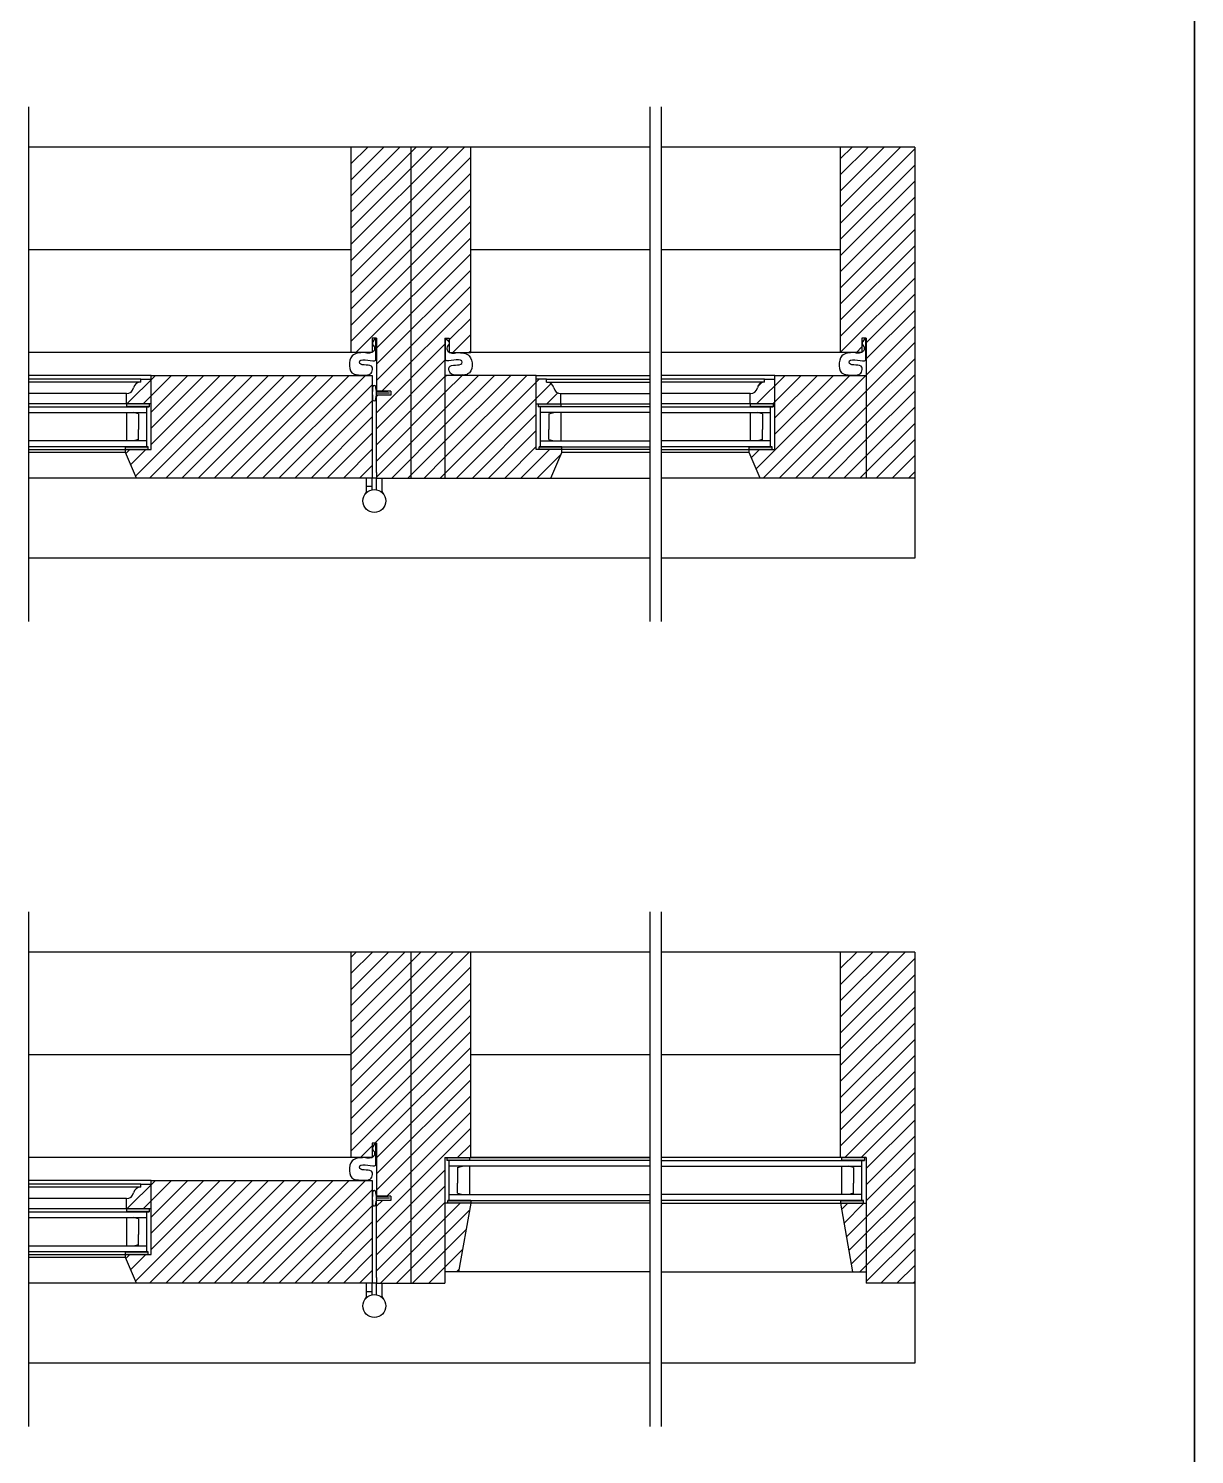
# Model space of a CAD drawing. Header units: inches. Extents: x 1985 to 11287, y 379 to 4336.
# Drawn here: x 7660.22 to 7685.75, y 4093.73 to 4124.95 of the extents above; entities that cross this region are included whole.
import ezdxf

# ---------------------------------------------------------------- set-up
doc = ezdxf.new("R2010")
doc.units = ezdxf.units.IN
doc.header["$MEASUREMENT"] = 0
for name, color, linetype in [('glass 99', 6, 'CONTINUOUS'), ('glazing tape 99', 7, 'CONTINUOUS'), ('hardware 99', 94, 'CONTINUOUS'), ('hatch 99', 1, 'CONTINUOUS'), ('separation 99', 3, 'CONTINUOUS'), ('weatherstripping 99', 5, 'CONTINUOUS'), ('wood detail 99', 7, 'CONTINUOUS')]:
    doc.layers.add(name, color=color, linetype=linetype)
pattern_1 = [(45, (3387.4765, -280.49373), (-0.176776695, 0.176776695), [])]
pattern_2 = [(45, (3330.23896, -147.57326), (-0.176776695, 0.176776695), [])]

msp = doc.modelspace()

# ---------------------------------------------------------------- hatches: boundary and pattern name
at = {"layer": 'glazing tape 99'}
h = msp.add_hatch(color=7, dxfattribs=at)
h.paths.add_polyline_path([(7662.362644, 4116.671404), (7662.362644, 4116.733904), (7662.862644, 4116.733904), (7662.862644, 4116.671404)])
h.paths.add_polyline_path([(7662.365944, 4115.733904), (7662.339144, 4115.733904), (7662.339144, 4115.796404), (7662.839144, 4115.796404), (7662.839144, 4115.733904)])
h = msp.add_hatch(color=7, dxfattribs=at)
h.paths.add_polyline_path([(7671.378087, 4116.733904), (7671.878087, 4116.733904), (7671.878087, 4116.671404), (7671.378087, 4116.671404)])
h.paths.add_polyline_path([(7671.401587, 4115.796404), (7671.874787, 4115.796404), (7671.901587, 4115.796404), (7671.901587, 4115.733904), (7671.874787, 4115.733904), (7671.401587, 4115.733904)])
h.paths.add_polyline_path([(7676.000937, 4115.796404), (7676.500937, 4115.796404), (7676.500937, 4115.733904), (7676.027737, 4115.733904), (7676.000937, 4115.733904)])
h.paths.add_polyline_path([(7676.024437, 4116.733904), (7676.524437, 4116.733904), (7676.524437, 4116.671404), (7676.024437, 4116.671404)])
h = msp.add_hatch(color=256, dxfattribs=at)
h.paths.add_polyline_path([(7669.878151, 4100.230704), (7669.378151, 4100.230704), (7669.378151, 4100.168204), (7669.878151, 4100.168204)])
h.paths.add_polyline_path([(7669.901651, 4099.293204), (7669.401651, 4099.293204), (7669.401651, 4099.230704), (7669.874851, 4099.230704), (7669.901651, 4099.230704)])
h = msp.add_hatch(color=256, dxfattribs=at)
h.paths.add_polyline_path([(7678.524373, 4100.230704), (7678.024373, 4100.230704), (7678.024373, 4100.168204), (7678.524373, 4100.168204)])
h.paths.add_polyline_path([(7678.500873, 4099.293204), (7678.000873, 4099.293204), (7678.000873, 4099.230704), (7678.027673, 4099.230704), (7678.500873, 4099.230704)])
h = msp.add_hatch(color=7, dxfattribs=at)
h.paths.add_polyline_path([(7662.362644, 4099.043192), (7662.362644, 4099.105692), (7662.862644, 4099.105692), (7662.862644, 4099.043192)])
h.paths.add_polyline_path([(7662.365944, 4098.105692), (7662.339144, 4098.105692), (7662.339144, 4098.168192), (7662.839144, 4098.168192), (7662.839144, 4098.105692)])
at = {"layer": 'hatch 99'}
h = msp.add_hatch(dxfattribs=at)
h.set_pattern_fill('ANSI31', color=256, scale=2, style=0)
h.set_pattern_definition(pattern_1)
h.paths.add_polyline_path([(7668.589129, 4122.358904), (7667.276629, 4122.358904), (7667.276629, 4117.858916), (7667.745459, 4117.858916), (7667.745459, 4118.17138), (7667.839121, 4118.17138), (7667.839121, 4117.015416), (7668.151617, 4117.015416), (7668.151617, 4116.921416), (7667.839121, 4116.921416), (7667.839117, 4115.233916), (7667.839117, 4115.108904), (7668.589129, 4115.108904)])
h.paths.add_polyline_path([(7668.589129, 4115.108904), (7669.339137, 4115.108904), (7669.339137, 4118.17138), (7669.432799, 4118.17138), (7669.432799, 4117.858916), (7669.901629, 4117.858916), (7669.901629, 4122.358904), (7668.589129, 4122.358904)])
h = msp.add_hatch(dxfattribs=at)
h.set_pattern_fill('ANSI31', color=256, scale=2, style=0)
h.set_pattern_definition(pattern_1)
h.paths.add_polyline_path([(7679.625895, 4122.358904), (7678.000895, 4122.358904), (7678.000895, 4117.858916), (7678.469725, 4117.858916), (7678.469725, 4118.17138), (7678.563387, 4118.17138), (7678.563387, 4115.108904), (7679.625895, 4115.108904)])
h = msp.add_hatch(dxfattribs=at)
h.set_pattern_fill('ANSI31', color=256, scale=2, style=0)
h.set_pattern_definition(pattern_1)
h.paths.add_polyline_path([(7662.901658, 4117.272904), (7662.675144, 4117.272904), (7662.675144, 4117.210404), (7662.662022, 4117.210404, 0.350781059), (7662.518894, 4117.085404, -0.375199902), (7662.362644, 4116.960404), (7662.362644, 4116.733904), (7662.901658, 4116.733904)], flags=17)
h.paths.add_polyline_path([(7667.745394, 4117.358904), (7662.901658, 4117.358904), (7662.901658, 4115.733904), (7662.365944, 4115.733904), (7662.339144, 4115.733904), (7662.339144, 4115.671404), (7662.580215, 4115.108904), (7667.745394, 4115.108904)])
h = msp.add_hatch(dxfattribs=at)
h.set_pattern_fill('ANSI31', color=256, scale=2, style=0)
h.set_pattern_definition(pattern_1)
h.paths.add_polyline_path([(7671.339073, 4117.358904), (7669.339137, 4117.358904), (7669.339137, 4115.108904), (7671.660516, 4115.108904), (7671.901587, 4115.671404), (7671.901587, 4115.733904), (7671.874787, 4115.733904), (7671.339073, 4115.733904)])
h.paths.add_polyline_path([(7671.339073, 4116.733904), (7671.878087, 4116.733904), (7671.878087, 4116.960404, -0.375199902), (7671.721837, 4117.085404, 0.375199902), (7671.565587, 4117.210404), (7671.565587, 4117.272904), (7671.339073, 4117.272904)], flags=17)
h = msp.add_hatch(dxfattribs=at)
h.set_pattern_fill('ANSI31', color=256, scale=2, style=0)
h.set_pattern_definition(pattern_1)
h.paths.add_polyline_path([(7676.563451, 4117.272904), (7676.336937, 4117.272904), (7676.336937, 4117.210404), (7676.323814, 4117.210404, 0.350781059), (7676.180687, 4117.085404, -0.375199902), (7676.024437, 4116.960404), (7676.024437, 4116.733904), (7676.563451, 4116.733904)], flags=17)
h.paths.add_polyline_path([(7678.563387, 4117.358904), (7676.563451, 4117.358904), (7676.563451, 4115.733904), (7676.027737, 4115.733904), (7676.000937, 4115.733904), (7676.000937, 4115.671404), (7676.242008, 4115.108904), (7678.563387, 4115.108904)])
h = msp.add_hatch(dxfattribs=at)
h.set_pattern_fill('ANSI31', color=256, scale=2, style=0)
h.set_pattern_definition(pattern_2)
h.paths.add_polyline_path([(7669.901651, 4099.230704), (7669.874851, 4099.230704), (7669.339137, 4099.230704), (7669.339137, 4097.730704), (7669.63716, 4097.730704)])
h.paths.add_polyline_path([(7669.339137, 4100.230704), (7669.878151, 4100.230704), (7669.901629, 4100.230704), (7669.901629, 4104.730692), (7668.589129, 4104.730692), (7668.589129, 4097.480692), (7669.339137, 4097.480692)])
edge = h.paths.add_edge_path()
edge.add_line((7668.589129, 4104.730692), (7667.276629, 4104.730692))
edge.add_line((7667.276629, 4104.730692), (7667.276629, 4100.230704))
edge.add_line((7667.276629, 4100.230704), (7667.745301, 4100.230704))
edge.add_spline(control_points=[(7667.572199, 4100.229028), (7667.644085, 4100.214451), (7667.772007, 4100.196813), (7667.811745, 4100.360896), (7667.720954, 4100.403995), (7667.758113, 4100.493448), (7667.828154, 4100.537664)], knot_values=[0.002756706, 0.002756706, 0.002756706, 0.002756706, 0.162430415, 0.217787302, 0.327082606, 0.496812861, 0.496812861, 0.496812861, 0.496812861], degree=3, periodic=0)
edge.add_line((7667.745459, 4100.23079), (7667.745459, 4100.543168))
edge.add_line((7667.745459, 4100.543168), (7667.839121, 4100.543168))
edge.add_line((7667.839121, 4100.543168), (7667.839121, 4099.387204))
edge.add_line((7667.839121, 4099.387204), (7668.151617, 4099.387204))
edge.add_line((7668.151617, 4099.387204), (7668.151617, 4099.293204))
edge.add_line((7668.151617, 4099.293204), (7667.839121, 4099.293204))
edge.add_line((7667.839121, 4099.293204), (7667.839117, 4097.605704))
edge.add_line((7667.839117, 4097.605704), (7667.839117, 4097.480692))
edge.add_line((7667.839117, 4097.480692), (7668.589129, 4097.480692))
edge.add_line((7668.589129, 4097.480692), (7668.589129, 4104.730692))
h = msp.add_hatch(dxfattribs=at)
h.set_pattern_fill('ANSI31', color=256, scale=2, style=0)
h.set_pattern_definition(pattern_2)
h.paths.add_polyline_path([(7679.625895, 4104.730692), (7678.000895, 4104.730692), (7678.000895, 4100.230704), (7678.024373, 4100.230704), (7678.563387, 4100.230704), (7678.563387, 4097.480692), (7679.625895, 4097.480692)])
h.paths.add_polyline_path([(7678.563387, 4099.230704), (7678.027673, 4099.230704), (7678.000873, 4099.230704), (7678.265363, 4097.730704), (7678.563387, 4097.730704)])
h = msp.add_hatch(dxfattribs=at)
h.set_pattern_fill('ANSI31', color=256, scale=2, style=0)
h.set_pattern_definition([(45, (3387.4765, -298.12194), (-0.176776695, 0.176776695), [])])
h.paths.add_polyline_path([(7662.901658, 4099.644692), (7662.675144, 4099.644692), (7662.675144, 4099.582192), (7662.662022, 4099.582192, 0.350781059), (7662.518894, 4099.457192, -0.375199902), (7662.362644, 4099.332192), (7662.362644, 4099.105692), (7662.901658, 4099.105692)], flags=17)
h.paths.add_polyline_path([(7667.745394, 4099.730692), (7662.901658, 4099.730692), (7662.901658, 4098.105692), (7662.365944, 4098.105692), (7662.339144, 4098.105692), (7662.339144, 4098.043192), (7662.580215, 4097.480692), (7667.745394, 4097.480692)])

# ---------------------------------------------------------------- linework, layer by layer
at = {"layer": 'glass 99', "color": 6}
for p, q in [((7660.218869, 4116.671404), (7662.862644, 4116.671404)), ((7662.807958, 4115.796404), (7662.807958, 4116.671404)), ((7673.826262, 4116.671404), (7671.378087, 4116.671404)), ((7671.432773, 4115.796404), (7671.432773, 4116.671404)), ((7674.076262, 4116.671404), (7676.524437, 4116.671404)), ((7676.469751, 4115.796404), (7676.469751, 4116.671404)), ((7660.218869, 4116.546404), (7662.807958, 4116.546404)), ((7662.362644, 4116.546404), (7662.362644, 4115.921404)), ((7662.627024, 4116.516413), (7662.519241, 4116.546404)), ((7662.627024, 4116.516413), (7662.627024, 4116.171404)), ((7673.826262, 4116.546404), (7671.432773, 4116.546404)), ((7671.613707, 4116.516413), (7671.72149, 4116.546404)), ((7671.613707, 4116.516413), (7671.613707, 4116.171404)), ((7671.878087, 4116.546404), (7671.878087, 4115.921404)), ((7674.076262, 4116.546404), (7676.469751, 4116.546404)), ((7676.024437, 4116.546404), (7676.024437, 4115.921404)), ((7676.288817, 4116.516413), (7676.181034, 4116.546404)), ((7676.288817, 4116.516413), (7676.288817, 4116.171404)), ((7662.627024, 4115.951395), (7662.627024, 4116.171404)), ((7671.613707, 4115.951395), (7671.613707, 4116.171404)), ((7676.288817, 4115.951395), (7676.288817, 4116.171404)), ((7662.807958, 4115.921404), (7660.218869, 4115.921404)), ((7662.839144, 4115.796404), (7660.218869, 4115.796404)), ((7662.627024, 4115.951395), (7662.519241, 4115.921404)), ((7671.401587, 4115.796404), (7673.826262, 4115.796404)), ((7671.432773, 4115.921404), (7673.826262, 4115.921404)), ((7671.613707, 4115.951395), (7671.72149, 4115.921404)), ((7676.469751, 4115.921404), (7674.076262, 4115.921404)), ((7676.500937, 4115.796404), (7674.076262, 4115.796404)), ((7676.288817, 4115.951395), (7676.181034, 4115.921404)), ((7673.826262, 4100.168204), (7669.378151, 4100.168204)), ((7669.432837, 4099.293204), (7669.432837, 4100.168204)), ((7674.076262, 4100.168204), (7678.524373, 4100.168204)), ((7678.469687, 4099.293204), (7678.469687, 4100.168204)), ((7673.826262, 4100.043204), (7669.432837, 4100.043204)), ((7669.613771, 4100.013213), (7669.721553, 4100.043204)), ((7669.613771, 4100.013213), (7669.613771, 4099.668204)), ((7669.878151, 4100.043204), (7669.878151, 4099.418204)), ((7674.076262, 4100.043204), (7678.469687, 4100.043204)), ((7678.024373, 4100.043204), (7678.024373, 4099.418204)), ((7678.288753, 4100.013213), (7678.18097, 4100.043204)), ((7678.288753, 4100.013213), (7678.288753, 4099.668204)), ((7669.613771, 4099.448196), (7669.613771, 4099.668204)), ((7678.288753, 4099.448196), (7678.288753, 4099.668204)), ((7669.401651, 4099.293204), (7673.826262, 4099.293204)), ((7669.432837, 4099.418204), (7673.826262, 4099.418204)), ((7669.613771, 4099.448196), (7669.721553, 4099.418204)), ((7678.469687, 4099.418204), (7674.076262, 4099.418204)), ((7678.500873, 4099.293204), (7674.076262, 4099.293204)), ((7678.288753, 4099.448196), (7678.18097, 4099.418204)), ((7660.218869, 4099.043192), (7662.862644, 4099.043192)), ((7660.218869, 4098.918192), (7662.807958, 4098.918192)), ((7662.362644, 4098.918192), (7662.362644, 4098.293192)), ((7662.627024, 4098.888201), (7662.519241, 4098.918192)), ((7662.627024, 4098.888201), (7662.627024, 4098.543192)), ((7662.807958, 4098.168192), (7662.807958, 4099.043192)), ((7662.807958, 4098.293192), (7660.218869, 4098.293192)), ((7662.627024, 4098.323184), (7662.519241, 4098.293192)), ((7662.627024, 4098.323184), (7662.627024, 4098.543192)), ((7662.839144, 4098.168192), (7660.218869, 4098.168192))]:
    msp.add_line(p, q, dxfattribs=at)
at = {"layer": 'glazing tape 99', "color": 7}
for p, q in [((7662.362644, 4116.733904), (7662.362644, 4116.671404)), ((7662.862644, 4116.671404), (7662.362644, 4116.671404)), ((7662.862644, 4116.733904), (7662.862644, 4116.671404)), ((7671.378087, 4116.733904), (7671.378087, 4116.671404)), ((7671.878087, 4116.671404), (7671.378087, 4116.671404)), ((7671.878087, 4116.733904), (7671.878087, 4116.671404)), ((7676.024437, 4116.733904), (7676.024437, 4116.671404)), ((7676.524437, 4116.671404), (7676.024437, 4116.671404)), ((7676.524437, 4116.733904), (7676.524437, 4116.671404)), ((7662.339144, 4115.671404), (7662.339144, 4115.796404)), ((7662.839144, 4115.733904), (7662.839144, 4115.796404)), ((7671.401587, 4115.733904), (7671.401587, 4115.796404)), ((7671.901587, 4115.671404), (7671.901587, 4115.796404)), ((7676.000937, 4115.671404), (7676.000937, 4115.796404)), ((7676.500937, 4115.733904), (7676.500937, 4115.796404)), ((7669.378151, 4100.230704), (7669.378151, 4100.168204)), ((7669.878151, 4100.168204), (7669.378151, 4100.168204)), ((7669.878151, 4100.230704), (7669.878151, 4100.168204)), ((7678.024373, 4100.230704), (7678.024373, 4100.168204)), ((7678.524373, 4100.168204), (7678.024373, 4100.168204)), ((7678.524373, 4100.230704), (7678.524373, 4100.168204)), ((7669.401651, 4099.230704), (7669.401651, 4099.293204)), ((7678.500873, 4099.230704), (7678.500873, 4099.293204)), ((7662.362644, 4099.105692), (7662.362644, 4099.043192)), ((7662.862644, 4099.043192), (7662.362644, 4099.043192)), ((7662.862644, 4099.105692), (7662.862644, 4099.043192)), ((7662.339144, 4098.043192), (7662.339144, 4098.168192)), ((7662.839144, 4098.105692), (7662.839144, 4098.168192))]:
    msp.add_line(p, q, dxfattribs=at)
at = {"layer": 'glazing tape 99'}
for p, q in [((7662.339144, 4115.796404), (7662.839144, 4115.796404)), ((7671.901587, 4115.796404), (7671.401587, 4115.796404)), ((7676.000937, 4115.796404), (7676.500937, 4115.796404)), ((7669.901651, 4099.293204), (7669.401651, 4099.293204)), ((7678.000873, 4099.293204), (7678.500873, 4099.293204)), ((7662.339144, 4098.168192), (7662.839144, 4098.168192))]:
    msp.add_line(p, q, dxfattribs=at)
at = {"layer": 'hardware 99', "color": 94}
for p, q in [((7667.620391, 4114.815617), (7667.620391, 4115.108904)), ((7667.745391, 4114.921404), (7667.620391, 4114.921404)), ((7667.745391, 4114.854473), (7667.745391, 4115.108904)), ((7667.839117, 4114.854473), (7667.839117, 4115.108904)), ((7667.964117, 4114.815617), (7667.964117, 4115.108904)), ((7667.620391, 4097.187405), (7667.620391, 4097.480692)), ((7667.745391, 4097.226261), (7667.745391, 4097.480692)), ((7667.839117, 4097.226261), (7667.839117, 4097.480692)), ((7667.964117, 4097.187405), (7667.964117, 4097.480692)), ((7667.745391, 4097.293192), (7667.620391, 4097.293192))]:
    msp.add_line(p, q, dxfattribs=at)
for centre in [(7667.792254, 4114.608904), (7667.792254, 4096.980692)]:
    msp.add_circle(centre, 0.25, dxfattribs=at)
for centre, start, end in [((7667.557891, 4114.815617), 318.5871237, 0), ((7668.026617, 4114.815617), 180, 221.4128763), ((7667.557891, 4097.187405), 318.5871237, 0), ((7668.026617, 4097.187405), 180, 221.4128763)]:
    msp.add_arc(centre, 0.0625, start, end, dxfattribs=at)
at = {"layer": 'separation 99'}
for p, q in [((7685.752407, 3811.814787), (7685.752407, 4301.200203)), ((7685.752407, 4178.798213), (7685.752407, 4067.153526))]:
    msp.add_line(p, q, dxfattribs=at)
at = {"layer": 'weatherstripping 99', "color": 5, "lineweight": 30}
for p, q in [((7667.828154, 4117.692089), (7667.828154, 4118.165876)), ((7669.350096, 4117.692089), (7669.350096, 4118.165876)), ((7678.55242, 4117.692089), (7678.55242, 4118.165876)), ((7668.12221, 4116.968416), (7667.84096, 4116.968416)), ((7667.828154, 4100.063877), (7667.828154, 4100.537664)), ((7668.12221, 4099.340204), (7667.84096, 4099.340204))]:
    msp.add_line(p, q, dxfattribs=at)
at = {"layer": 'weatherstripping 99'}
for p, q in [((7667.84096, 4116.921416), (7667.84096, 4117.015416)), ((7667.84096, 4099.293204), (7667.84096, 4099.387204))]:
    msp.add_line(p, q, dxfattribs=at)
at = {"layer": 'weatherstripping 99', "color": 5, "lineweight": 30}
for centre, radius, start, end in [((7667.444853, 4117.641963), 0.272391, 248.1531508, 270.3367326), ((7669.733397, 4117.641963), 0.272391, 269.6632674, 291.8468492), ((7678.169119, 4117.641963), 0.272391, 248.1531508, 270.3367326), ((7669.237544, 4116.968416), 1.490314, 175.5422349, 184.4577499), ((7667.788378, 4117.098588), 0.039346, 44.907848, 201.3716701), ((7667.323921, 4116.968413), 0.517039, 342.2128755, 17.788024), ((7667.788378, 4116.838244), 0.039346, 158.6283121, 315.0921252), ((7667.444853, 4100.013751), 0.272391, 248.1531508, 270.3367326), ((7667.788378, 4099.470376), 0.039346, 44.907848, 201.3716701), ((7667.323921, 4099.340202), 0.517039, 342.2128755, 17.788024), ((7669.237544, 4099.340204), 1.490314, 175.5422349, 184.4577499), ((7667.788378, 4099.210033), 0.039346, 158.6283121, 315.0921252)]:
    msp.add_arc(centre, radius, start, end, dxfattribs=at)
for points, knots in [([(7667.828154, 4118.165876), (7667.758113, 4118.12166), (7667.720954, 4118.032206), (7667.811745, 4117.989108), (7667.772007, 4117.825025), (7667.644085, 4117.842663), (7667.572199, 4117.85724)], [0.0027567057, 0.0027567057, 0.0027567057, 0.0027567057, 0.1724869609, 0.2817822642, 0.3371391511, 0.4968128609, 0.4968128609, 0.4968128609, 0.4968128609]), ([(7669.350096, 4118.165876), (7669.420137, 4118.12166), (7669.457296, 4118.032206), (7669.366505, 4117.989108), (7669.406243, 4117.825025), (7669.534165, 4117.842663), (7669.606051, 4117.85724)], [0.0027567057, 0.0027567057, 0.0027567057, 0.0027567057, 0.1724869609, 0.2817822642, 0.3371391511, 0.4968128609, 0.4968128609, 0.4968128609, 0.4968128609]), ([(7678.55242, 4118.165876), (7678.48238, 4118.12166), (7678.445221, 4118.032206), (7678.536012, 4117.989108), (7678.496274, 4117.825025), (7678.368351, 4117.842663), (7678.296465, 4117.85724)], [0.0027567057, 0.0027567057, 0.0027567057, 0.0027567057, 0.1724869609, 0.2817822642, 0.3371391511, 0.4968128609, 0.4968128609, 0.4968128609, 0.4968128609]), ([(7667.572199, 4117.85724), (7667.471963, 4117.853819), (7667.222526, 4117.854039), (7667.215968, 4117.440564), (7667.343489, 4117.389134)], [0, 0, 0, 0, 0.2460489598, 0.6041502785, 0.6041502785, 0.6041502785, 0.6041502785]), ([(7667.446454, 4117.369576), (7667.583463, 4117.358501), (7667.677745, 4117.365197), (7667.740048, 4117.408939), (7667.785058, 4117.637219), (7667.462097, 4117.541286), (7667.46046, 4117.766125), (7667.772211, 4117.643712), (7667.828154, 4117.692089)], [0, 0, 0, 0, 0.083614321, 0.208464293, 0.316031641, 0.607589822, 0.683535209, 1.009413891, 1.009413891, 1.009413891, 1.009413891]), ([(7669.731796, 4117.369576), (7669.594787, 4117.358501), (7669.500505, 4117.365197), (7669.438202, 4117.408939), (7669.393193, 4117.637219), (7669.716153, 4117.541286), (7669.71779, 4117.766125), (7669.406039, 4117.643712), (7669.350096, 4117.692089)], [0, 0, 0, 0, 0.083614321, 0.208464293, 0.316031641, 0.607589822, 0.683535209, 1.009413891, 1.009413891, 1.009413891, 1.009413891]), ([(7669.606051, 4117.85724), (7669.706287, 4117.853819), (7669.955725, 4117.854039), (7669.962282, 4117.440564), (7669.834761, 4117.389134)], [0, 0, 0, 0, 0.2460489598, 0.6041502785, 0.6041502785, 0.6041502785, 0.6041502785]), ([(7678.296465, 4117.85724), (7678.196229, 4117.853819), (7677.946792, 4117.854039), (7677.940234, 4117.440564), (7678.067755, 4117.389134)], [0, 0, 0, 0, 0.2460489598, 0.6041502785, 0.6041502785, 0.6041502785, 0.6041502785]), ([(7678.17072, 4117.369576), (7678.307729, 4117.358501), (7678.402012, 4117.365197), (7678.464315, 4117.408939), (7678.509324, 4117.637219), (7678.186363, 4117.541286), (7678.184726, 4117.766125), (7678.496478, 4117.643712), (7678.55242, 4117.692089)], [0, 0, 0, 0, 0.083614321, 0.208464293, 0.316031641, 0.607589822, 0.683535209, 1.009413891, 1.009413891, 1.009413891, 1.009413891]), ([(7667.828154, 4100.537664), (7667.758113, 4100.493448), (7667.720954, 4100.403995), (7667.811745, 4100.360896), (7667.772007, 4100.196813), (7667.644085, 4100.214451), (7667.572199, 4100.229028)], [0.0027567057, 0.0027567057, 0.0027567057, 0.0027567057, 0.1724869609, 0.2817822642, 0.3371391511, 0.4968128609, 0.4968128609, 0.4968128609, 0.4968128609]), ([(7667.572199, 4100.229028), (7667.471963, 4100.225607), (7667.222526, 4100.225827), (7667.215968, 4099.812352), (7667.343489, 4099.760922)], [0, 0, 0, 0, 0.2460489598, 0.6041502785, 0.6041502785, 0.6041502785, 0.6041502785]), ([(7667.446454, 4099.741364), (7667.583463, 4099.730289), (7667.677745, 4099.736986), (7667.740048, 4099.780728), (7667.785058, 4100.009007), (7667.462097, 4099.913074), (7667.46046, 4100.137914), (7667.772211, 4100.0155), (7667.828154, 4100.063877)], [0, 0, 0, 0, 0.083614321, 0.208464293, 0.316031641, 0.607589822, 0.683535209, 1.009413891, 1.009413891, 1.009413891, 1.009413891])]:
    msp.add_open_spline(points, degree=3, knots=knots, dxfattribs=at)
at = {"layer": 'wood detail 99'}
for p, q in [((7660.218869, 4123.236651), (7660.218869, 4111.967521)), ((7673.826262, 4123.236651), (7673.826262, 4111.967521)), ((7674.076262, 4123.236651), (7674.076262, 4111.967521)), ((7667.276629, 4122.358904), (7660.218869, 4122.358904)), ((7669.901629, 4122.358904), (7667.276629, 4122.358904)), ((7668.589129, 4122.358904), (7668.589129, 4115.108904)), ((7673.826262, 4122.358904), (7669.901629, 4122.358904)), ((7669.901629, 4117.858916), (7669.901629, 4122.358904)), ((7678.000895, 4122.358904), (7674.076262, 4122.358904)), ((7678.000895, 4117.858916), (7678.000895, 4122.358904)), ((7679.625895, 4122.358904), (7678.000895, 4122.358904)), ((7667.276629, 4120.108916), (7660.218869, 4120.108916)), ((7673.826262, 4120.108916), (7669.901629, 4120.108916)), ((7678.000895, 4120.108916), (7674.076262, 4120.108916)), ((7667.276629, 4117.858916), (7660.218869, 4117.858916)), ((7673.826262, 4117.858916), (7669.901629, 4117.858916)), ((7678.000895, 4117.858916), (7674.076262, 4117.858916)), ((7662.901658, 4117.358904), (7660.218869, 4117.358904)), ((7667.745394, 4117.358904), (7667.745394, 4115.108904)), ((7671.339073, 4117.358904), (7673.826262, 4117.358904)), ((7676.563451, 4117.358904), (7674.076262, 4117.358904)), ((7662.675144, 4117.272904), (7660.218869, 4117.272904)), ((7662.675144, 4117.210404), (7660.218869, 4117.210404)), ((7668.151617, 4117.015416), (7667.839121, 4117.015416)), ((7671.565587, 4117.272904), (7673.826262, 4117.272904)), ((7671.565587, 4117.210404), (7673.826262, 4117.210404)), ((7676.336937, 4117.272904), (7674.076262, 4117.272904)), ((7676.336937, 4117.210404), (7674.076262, 4117.210404)), ((7662.362644, 4116.960404), (7660.218869, 4116.960404)), ((7662.362644, 4116.733904), (7660.218869, 4116.733904)), ((7667.839117, 4115.233916), (7667.839121, 4116.921416)), ((7668.151617, 4116.921416), (7667.839121, 4116.921416)), ((7671.878087, 4116.960404), (7673.826262, 4116.960404)), ((7671.878087, 4116.733904), (7673.826262, 4116.733904)), ((7676.024437, 4116.960404), (7674.076262, 4116.960404)), ((7676.024437, 4116.733904), (7674.076262, 4116.733904)), ((7660.218869, 4115.733904), (7662.365944, 4115.733904)), ((7662.365944, 4115.733904), (7662.901658, 4115.733904)), ((7671.874787, 4115.733904), (7671.339073, 4115.733904)), ((7673.826262, 4115.733904), (7671.874787, 4115.733904)), ((7674.076262, 4115.733904), (7676.027737, 4115.733904)), ((7676.027737, 4115.733904), (7676.563451, 4115.733904)), ((7662.580215, 4115.108904), (7660.218869, 4115.108904)), ((7671.660516, 4115.108904), (7673.826262, 4115.108904)), ((7676.242008, 4115.108904), (7674.076262, 4115.108904)), ((7679.625895, 4115.108904), (7679.625895, 4113.358904)), ((7673.826262, 4113.358904), (7660.218869, 4113.358904)), ((7679.625895, 4113.358904), (7674.076262, 4113.358904)), ((7660.218869, 4105.608439), (7660.218869, 4094.339309)), ((7673.826262, 4105.608439), (7673.826262, 4094.339309)), ((7674.076262, 4105.608439), (7674.076262, 4094.339309)), ((7667.276629, 4104.730692), (7660.218869, 4104.730692)), ((7669.901629, 4104.730692), (7667.276629, 4104.730692)), ((7668.589129, 4104.730692), (7668.589129, 4097.480692)), ((7673.826262, 4104.730692), (7669.901629, 4104.730692)), ((7669.901629, 4100.230704), (7669.901629, 4104.730692)), ((7678.000895, 4104.730692), (7674.076262, 4104.730692)), ((7678.000895, 4100.230704), (7678.000895, 4104.730692)), ((7679.625895, 4104.730692), (7678.000895, 4104.730692)), ((7667.276629, 4102.480704), (7660.218869, 4102.480704)), ((7673.826262, 4102.480704), (7669.901629, 4102.480704)), ((7678.000895, 4102.480704), (7674.076262, 4102.480704)), ((7667.276629, 4100.230704), (7660.218869, 4100.230704)), ((7669.878151, 4100.230704), (7673.826262, 4100.230704)), ((7673.826262, 4100.230704), (7669.901629, 4100.230704)), ((7678.000895, 4100.230704), (7674.076262, 4100.230704)), ((7678.024373, 4100.230704), (7674.076262, 4100.230704)), ((7662.901658, 4099.730692), (7660.218869, 4099.730692)), ((7662.675144, 4099.644692), (7660.218869, 4099.644692)), ((7662.675144, 4099.582192), (7660.218869, 4099.582192)), ((7667.745394, 4099.730692), (7667.745394, 4097.480692)), ((7662.362644, 4099.332192), (7660.218869, 4099.332192)), ((7667.839117, 4097.605704), (7667.839121, 4099.293204)), ((7668.151617, 4099.387204), (7667.839121, 4099.387204)), ((7668.151617, 4099.293204), (7667.839121, 4099.293204)), ((7669.874851, 4099.230704), (7669.339137, 4099.230704)), ((7669.901651, 4099.230704), (7669.63716, 4097.730704)), ((7673.826262, 4099.230704), (7669.874851, 4099.230704)), ((7669.901651, 4099.293204), (7669.901651, 4099.230704)), ((7674.076262, 4099.230704), (7678.027673, 4099.230704)), ((7678.000873, 4099.293204), (7678.000873, 4099.230704)), ((7678.000873, 4099.230704), (7678.265363, 4097.730704)), ((7678.027673, 4099.230704), (7678.563387, 4099.230704)), ((7662.362644, 4099.105692), (7660.218869, 4099.105692)), ((7660.218869, 4098.105692), (7662.365944, 4098.105692)), ((7662.365944, 4098.105692), (7662.901658, 4098.105692)), ((7673.826262, 4097.730704), (7669.339137, 4097.730704)), ((7674.076262, 4097.730704), (7678.563387, 4097.730704)), ((7662.580215, 4097.480692), (7660.218869, 4097.480692)), ((7679.625895, 4097.480692), (7679.625895, 4095.730692)), ((7673.826262, 4095.730692), (7660.218869, 4095.730692)), ((7679.625895, 4095.730692), (7674.076262, 4095.730692))]:
    msp.add_line(p, q, dxfattribs=at)
at = {"layer": 'wood detail 99', "color": 0}
for p, q in [((7667.276629, 4122.358904), (7667.276629, 4117.858916)), ((7679.625895, 4122.358904), (7679.625895, 4115.108904)), ((7679.625895, 4121.858904), (7679.625895, 4120.546404)), ((7679.625895, 4121.858904), (7679.625895, 4120.546404)), ((7679.625895, 4121.421404), (7679.625895, 4120.546404)), ((7679.625895, 4121.421404), (7679.625895, 4120.546404)), ((7667.745459, 4118.17138), (7667.745459, 4117.858916)), ((7667.839121, 4118.17138), (7667.745459, 4118.17138)), ((7669.339137, 4118.17138), (7669.432799, 4118.17138)), ((7669.339137, 4118.17138), (7669.339137, 4115.108904)), ((7669.432799, 4118.17138), (7669.432799, 4117.858916)), ((7678.469725, 4118.17138), (7678.469725, 4117.858916)), ((7678.563387, 4118.17138), (7678.469725, 4118.17138)), ((7678.563387, 4118.17138), (7678.563387, 4115.108904)), ((7667.745459, 4117.858916), (7667.276629, 4117.858916)), ((7669.432799, 4117.858916), (7669.901629, 4117.858916)), ((7678.469725, 4117.858916), (7678.000895, 4117.858916)), ((7662.901658, 4117.358904), (7667.745394, 4117.358904)), ((7671.339073, 4117.358904), (7669.339137, 4117.358904)), ((7676.563451, 4117.358904), (7678.563387, 4117.358904)), ((7667.839121, 4115.108904), (7662.580215, 4115.108904)), ((7667.839121, 4115.108904), (7671.660516, 4115.108904)), ((7679.625895, 4115.108904), (7676.242008, 4115.108904)), ((7667.276629, 4104.730692), (7667.276629, 4100.230704)), ((7679.625895, 4104.730692), (7679.625895, 4097.480692)), ((7679.625895, 4104.230692), (7679.625895, 4102.918192)), ((7679.625895, 4104.230692), (7679.625895, 4102.918192)), ((7679.625895, 4103.793192), (7679.625895, 4102.918192)), ((7679.625895, 4103.793192), (7679.625895, 4102.918192)), ((7667.745459, 4100.543168), (7667.745459, 4100.230704)), ((7667.839121, 4100.543168), (7667.745459, 4100.543168)), ((7667.745459, 4100.230704), (7667.276629, 4100.230704)), ((7669.339137, 4100.230704), (7669.901629, 4100.230704)), ((7669.339137, 4100.230704), (7669.339137, 4097.480692)), ((7678.563387, 4100.230704), (7678.000895, 4100.230704)), ((7678.563387, 4100.230704), (7678.563387, 4097.480692)), ((7662.901658, 4099.730692), (7667.745394, 4099.730692)), ((7667.839121, 4097.480692), (7662.580215, 4097.480692)), ((7667.839121, 4097.480692), (7669.339137, 4097.480692)), ((7679.625895, 4097.480692), (7678.563387, 4097.480692))]:
    msp.add_line(p, q, dxfattribs=at)
at = {"layer": 'wood detail 99', "color": 7}
for p, q in [((7667.839121, 4118.171392), (7667.839121, 4117.015416)), ((7662.901658, 4115.733904), (7662.901658, 4117.358904)), ((7671.339073, 4115.733904), (7671.339073, 4117.358904)), ((7676.563451, 4115.733904), (7676.563451, 4117.358904)), ((7662.675144, 4117.272904), (7662.898358, 4117.272904)), ((7662.675144, 4117.210404), (7662.675144, 4117.272904)), ((7667.840963, 4117.015416), (7668.090963, 4117.015416)), ((7668.151617, 4117.015416), (7668.151617, 4116.921416)), ((7671.565587, 4117.272904), (7671.339073, 4117.272904)), ((7671.565587, 4117.210404), (7671.565587, 4117.272904)), ((7676.336937, 4117.272904), (7676.563451, 4117.272904)), ((7676.336937, 4117.210404), (7676.336937, 4117.272904)), ((7662.362644, 4116.733904), (7662.362644, 4116.960404)), ((7662.898358, 4116.733904), (7662.362644, 4116.733904)), ((7671.339073, 4116.733904), (7671.878087, 4116.733904)), ((7671.878087, 4116.733904), (7671.878087, 4116.960404)), ((7676.024437, 4116.733904), (7676.024437, 4116.960404)), ((7676.563451, 4116.733904), (7676.024437, 4116.733904)), ((7662.339144, 4115.671404), (7660.218869, 4115.671404)), ((7662.580215, 4115.108904), (7662.339144, 4115.671404)), ((7671.660516, 4115.108904), (7671.901587, 4115.671404)), ((7673.826262, 4115.671404), (7671.901587, 4115.671404)), ((7676.000937, 4115.671404), (7674.076262, 4115.671404)), ((7676.242008, 4115.108904), (7676.000937, 4115.671404)), ((7667.839117, 4115.233916), (7667.839117, 4115.108916)), ((7667.839121, 4115.233916), (7667.839121, 4115.108916)), ((7667.839121, 4100.54318), (7667.839121, 4099.387204)), ((7669.339137, 4100.230704), (7669.878151, 4100.230704)), ((7678.563387, 4100.230704), (7678.024373, 4100.230704)), ((7662.675144, 4099.644692), (7662.898358, 4099.644692)), ((7662.675144, 4099.582192), (7662.675144, 4099.644692)), ((7662.901658, 4098.105692), (7662.901658, 4099.730692)), ((7662.362644, 4099.105692), (7662.362644, 4099.332192)), ((7667.840963, 4099.387204), (7668.090963, 4099.387204)), ((7668.151617, 4099.387204), (7668.151617, 4099.293204)), ((7662.898358, 4099.105692), (7662.362644, 4099.105692)), ((7662.339144, 4098.043192), (7660.218869, 4098.043192)), ((7662.580215, 4097.480692), (7662.339144, 4098.043192)), ((7667.839117, 4097.605704), (7667.839117, 4097.480704)), ((7667.839121, 4097.605704), (7667.839121, 4097.480704))]:
    msp.add_line(p, q, dxfattribs=at)
for centre, start, end in [((7662.369205, 4117.112359), 267.5276362, 349.7919803), ((7662.668583, 4117.058449), 87.5276362, 169.7919803), ((7671.572148, 4117.058449), 10.2080197, 92.4723638), ((7671.871526, 4117.112359), 190.2080197, 272.4723638), ((7676.030998, 4117.112359), 267.5276362, 349.7919803), ((7676.330376, 4117.058449), 87.5276362, 169.7919803), ((7662.668583, 4099.430238), 87.5276362, 169.7919803), ((7662.369205, 4099.484147), 267.5276362, 349.7919803)]:
    msp.add_arc(centre, 0.152097, start, end, dxfattribs=at)

doc.saveas('drawing.dxf')
